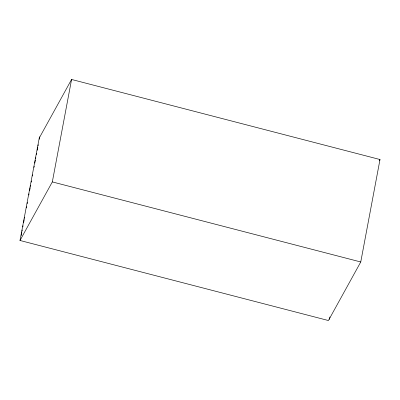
<?xml version="1.0" encoding="UTF-8"?>
<svg xmlns="http://www.w3.org/2000/svg" width="400" height="400" viewBox="0 0 400 400"><rect width="100%" height="100%" fill="white"/><g stroke="black" fill="none" stroke-linecap="round" stroke-linejoin="round"><path stroke-width="0.6" d="M20 240.475L39.245 138.025L71.575 79.465L380 159.525L360.755 261.975L328.425 320.535L20 240.475L52.33 181.915L71.575 79.465M21.195 235.53L21.775 232.46M22.005 231.235L22.235 230.005M22.81 226.94L23.04 225.715M23.615 222.645L24.195 219.58M24.425 218.35L24.655 217.125M26.38 207.92L26.615 206.695M27.19 203.63L27.42 202.4M28.8 195.04L29.035 193.81M29.61 190.745L30.185 187.675M30.415 186.45L30.645 185.225M31.225 182.155L31.455 180.93M32.375 176.02L32.605 174.795M33.99 167.435L34.22 166.205M34.795 163.14L35.37 160.07M35.6 158.845L35.83 157.615M36.41 154.55L36.64 153.325M37.215 150.255L37.79 147.19M38.02 145.96L38.25 144.735M39.29 139.215L39.75 136.76M329.445 319.4L329.91 316.95M379.4 160.61L380 159.525M52.33 181.915L360.755 261.975"/></g></svg>
